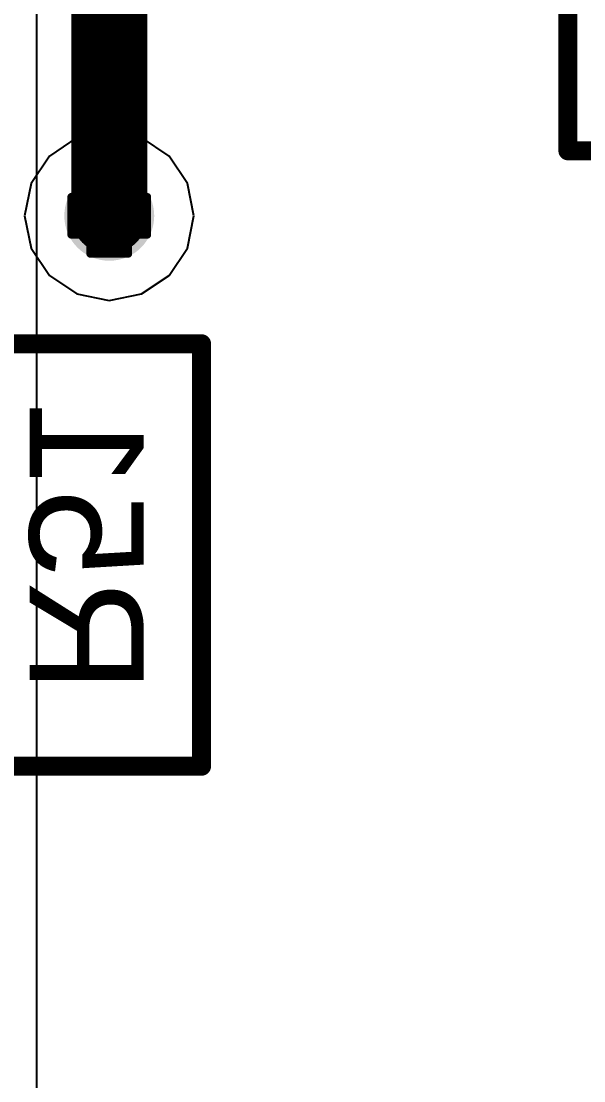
# Model space of a CAD drawing. Header units: inches. Extents: x 0 to 198, y 0 to 199.
# Drawn here: x 1.4651 to 1.6129, y 3.8376 to 4.1162 of the extents above; entities that cross this region are included whole.
import ezdxf

# ---------------------------------------------------------------- set-up
doc = ezdxf.new("R2010")
doc.units = ezdxf.units.IN
doc.header["$MEASUREMENT"] = 0
for name, color, linetype in [('Bottom Layer', 5, 'Continuous'), ('Bottom Overlay', 54, 'Continuous'), ('Bottom Paste', 16, 'Continuous'), ('Bottom Solder', 6, 'Continuous'), ('Drill Drawing', 1, 'Continuous'), ('Layer 1', 16, 'Continuous'), ('Layer 2', 76, 'Continuous'), ('Top Layer', 1, 'Continuous'), ('Via Holes', 16, 'Continuous')]:
    doc.layers.add(name, color=color, linetype=linetype)
doc.styles.add('Arial', font='', dxfattribs={"height": 0.2})
doc.styles.get('Arial').set_extended_font_data('Arial')

# ---------------------------------------------------------------- blocks, each defined once
blk = doc.blocks.new('SOD_123_B_263')
at = {"layer": 'Bottom Layer'}
for points in [[(-0.08071, -0.01772), (-0.08071, 0.01772), (-0.04331, 0.01772), (-0.04331, -0.01772)], [(0.04331, -0.01772), (0.04331, 0.01772), (0.08071, 0.01772), (0.08071, -0.01772)]]:
    blk.add_hatch(color=5, dxfattribs=at).paths.add_polyline_path(points)
at = {"layer": 'Bottom Overlay'}
for points in [[(0.03799, 0.01999), (0.11099, 0.01999), (0.11099, 0.03149), (0.03799, 0.03149)], [(0.08346, -0.03098), (0.11101, -0.03098), (0.11101, 0.03102), (0.08346, 0.03102)], [(0.038, -0.0315), (0.111, -0.0315), (0.111, -0.02), (0.038, -0.02)]]:
    blk.add_hatch(color=54, dxfattribs=at).paths.add_polyline_path(points)
at = {"layer": 'Bottom Paste'}
for points in [[(-0.08071, -0.01772), (-0.08071, 0.01772), (-0.04331, 0.01772), (-0.04331, -0.01772)], [(0.04331, -0.01772), (0.04331, 0.01772), (0.08071, 0.01772), (0.08071, -0.01772)]]:
    blk.add_hatch(color=16, dxfattribs=at).paths.add_polyline_path(points)
at = {"layer": 'Bottom Solder'}
for points in [[(-0.08471, -0.02172), (-0.08471, 0.02172), (-0.03931, 0.02172), (-0.03931, -0.02172)], [(0.03931, -0.02172), (0.03931, 0.02172), (0.08471, 0.02172), (0.08471, -0.02172)]]:
    blk.add_hatch(color=6, dxfattribs=at).paths.add_polyline_path(points)
at = {"layer": 'Bottom Overlay'}
for points in [[(-0.054, 0.029, 0.005, 0.005, 0), (-0.054, 0.023, 0.005, 0.005, 0)], [(-0.054, 0.029, 0.005, 0.005, 0), (0.038, 0.029, 0.005, 0.005, 0)], [(-0.054, -0.023, 0.005, 0.005, 0), (-0.054, -0.029, 0.005, 0.005, 0)], [(-0.054, -0.029, 0.005, 0.005, 0), (0.038, -0.029, 0.005, 0.005, 0)]]:
    blk.add_lwpolyline(points, format="xyseb", dxfattribs=at)
for points in [[(-0.05525, 0.029, 0.0025, 0.0025, 1), (-0.05275, 0.029, 0.0025, 0.0025, 1)], [(-0.05525, 0.029, 0.0025, 0.0025, 1), (-0.05275, 0.029, 0.0025, 0.0025, 1)], [(0.03675, 0.029, 0.0025, 0.0025, 1), (0.03925, 0.029, 0.0025, 0.0025, 1)], [(-0.05525, 0.023, 0.0025, 0.0025, 1), (-0.05275, 0.023, 0.0025, 0.0025, 1)], [(-0.05525, -0.023, 0.0025, 0.0025, 1), (-0.05275, -0.023, 0.0025, 0.0025, 1)], [(-0.05525, -0.029, 0.0025, 0.0025, 1), (-0.05275, -0.029, 0.0025, 0.0025, 1)], [(-0.05525, -0.029, 0.0025, 0.0025, 1), (-0.05275, -0.029, 0.0025, 0.0025, 1)], [(0.03675, -0.029, 0.0025, 0.0025, 1), (0.03925, -0.029, 0.0025, 0.0025, 1)]]:
    blk.add_lwpolyline(points, format="xyseb", close=True, dxfattribs=at)

msp = doc.modelspace()

# ---------------------------------------------------------------- hatches: boundary and pattern name
at = {"layer": 'Bottom Layer'}
h = msp.add_hatch(color=5, dxfattribs=at)
edge = h.paths.add_edge_path()
edge.add_arc((1.48824, 4.065), 0.01181, 0, 360)
at = {"layer": 'Layer 1'}
h = msp.add_hatch(color=16, dxfattribs=at)
edge = h.paths.add_edge_path()
edge.add_arc((1.48824, 4.065), 0.01181, 0, 360)
at = {"layer": 'Layer 2'}
h = msp.add_hatch(color=76, dxfattribs=at)
edge = h.paths.add_edge_path()
edge.add_arc((1.48824, 4.065), 0.01181, 0, 360)
at = {"layer": 'Top Layer'}
h = msp.add_hatch(color=1, dxfattribs=at)
edge = h.paths.add_edge_path()
edge.add_arc((1.48824, 4.065), 0.01181, 0, 360)
at = {"layer": 'Via Holes'}
h = msp.add_hatch(color=7, dxfattribs=at)
edge = h.paths.add_edge_path()
edge.add_arc((1.48824, 4.065), 0.00591, 0, 360)

# ---------------------------------------------------------------- linework, layer by layer
at = {"layer": 'Bottom Layer'}
msp.add_line((1.46922, 3.74751), (1.46922, 4.19345), dxfattribs=at)
msp.add_lwpolyline([(1.48824, 4.065, 0.02, 0.02, 0), (1.48824, 4.13758, 0.02, 0.02, 0)], format="xyseb", dxfattribs=at)
msp.add_lwpolyline([(1.48324, 4.065, 0.01, 0.01, 1), (1.49324, 4.065, 0.01, 0.01, 1)], format="xyseb", close=True, dxfattribs=at)
at = {"layer": 'Bottom Overlay'}
for points in [[(1.40207, 4.03136, 0.005, 0.005, 0), (1.51248, 4.03136, 0.005, 0.005, 0)], [(1.51248, 3.92029, 0.005, 0.005, 0), (1.51248, 4.03136, 0.005, 0.005, 0)], [(1.40207, 3.92029, 0.005, 0.005, 0), (1.51248, 3.92029, 0.005, 0.005, 0)]]:
    msp.add_lwpolyline(points, format="xyseb", dxfattribs=at)
for points in [[(1.51123, 4.03136, 0.0025, 0.0025, 1), (1.51373, 4.03136, 0.0025, 0.0025, 1)], [(1.51123, 4.03136, 0.0025, 0.0025, 1), (1.51373, 4.03136, 0.0025, 0.0025, 1)], [(1.51123, 3.92029, 0.0025, 0.0025, 1), (1.51373, 3.92029, 0.0025, 0.0025, 1)], [(1.51123, 3.92029, 0.0025, 0.0025, 1), (1.51373, 3.92029, 0.0025, 0.0025, 1)]]:
    msp.add_lwpolyline(points, format="xyseb", close=True, dxfattribs=at)
at = {"layer": 'Drill Drawing'}
for points in [[(1.48324, 4.07, 0.002, 0.002, 0), (1.48324, 4.075, 0.002, 0.002, 0)], [(1.48324, 4.075, 0.002, 0.002, 0), (1.49324, 4.075, 0.002, 0.002, 0)], [(1.49324, 4.07, 0.002, 0.002, 0), (1.49324, 4.075, 0.002, 0.002, 0)], [(1.47824, 4.06, 0.002, 0.002, 0), (1.47824, 4.07, 0.002, 0.002, 0)], [(1.47824, 4.07, 0.002, 0.002, 0), (1.48324, 4.07, 0.002, 0.002, 0)], [(1.48524, 4.068, 0.002, 0.002, 0), (1.48524, 4.071, 0.002, 0.002, 0)], [(1.48524, 4.071, 0.002, 0.002, 0), (1.49124, 4.071, 0.002, 0.002, 0)], [(1.49124, 4.068, 0.002, 0.002, 0), (1.49124, 4.071, 0.002, 0.002, 0)], [(1.49324, 4.07, 0.002, 0.002, 0), (1.49824, 4.07, 0.002, 0.002, 0)], [(1.49824, 4.06, 0.002, 0.002, 0), (1.49824, 4.07, 0.002, 0.002, 0)], [(1.48224, 4.062, 0.002, 0.002, 0), (1.48224, 4.068, 0.002, 0.002, 0)], [(1.48224, 4.068, 0.002, 0.002, 0), (1.48524, 4.068, 0.002, 0.002, 0)], [(1.49124, 4.068, 0.002, 0.002, 0), (1.49424, 4.068, 0.002, 0.002, 0)], [(1.49424, 4.062, 0.002, 0.002, 0), (1.49424, 4.068, 0.002, 0.002, 0)], [(1.48224, 4.062, 0.002, 0.002, 0), (1.48524, 4.062, 0.002, 0.002, 0)], [(1.48524, 4.059, 0.002, 0.002, 0), (1.48524, 4.062, 0.002, 0.002, 0)], [(1.49124, 4.062, 0.002, 0.002, 0), (1.49424, 4.062, 0.002, 0.002, 0)], [(1.49124, 4.059, 0.002, 0.002, 0), (1.49124, 4.062, 0.002, 0.002, 0)], [(1.47824, 4.06, 0.002, 0.002, 0), (1.48324, 4.06, 0.002, 0.002, 0)], [(1.48324, 4.055, 0.002, 0.002, 0), (1.48324, 4.06, 0.002, 0.002, 0)], [(1.48524, 4.059, 0.002, 0.002, 0), (1.49124, 4.059, 0.002, 0.002, 0)], [(1.49324, 4.06, 0.002, 0.002, 0), (1.49824, 4.06, 0.002, 0.002, 0)], [(1.49324, 4.055, 0.002, 0.002, 0), (1.49324, 4.06, 0.002, 0.002, 0)], [(1.48324, 4.055, 0.002, 0.002, 0), (1.49324, 4.055, 0.002, 0.002, 0)]]:
    msp.add_lwpolyline(points, format="xyseb", dxfattribs=at)
for points in [[(1.48274, 4.075, 0.001, 0.001, 1), (1.48374, 4.075, 0.001, 0.001, 1)], [(1.48274, 4.075, 0.001, 0.001, 1), (1.48374, 4.075, 0.001, 0.001, 1)], [(1.49274, 4.075, 0.001, 0.001, 1), (1.49374, 4.075, 0.001, 0.001, 1)], [(1.49274, 4.075, 0.001, 0.001, 1), (1.49374, 4.075, 0.001, 0.001, 1)], [(1.47774, 4.07, 0.001, 0.001, 1), (1.47874, 4.07, 0.001, 0.001, 1)], [(1.47774, 4.07, 0.001, 0.001, 1), (1.47874, 4.07, 0.001, 0.001, 1)], [(1.48274, 4.07, 0.001, 0.001, 1), (1.48374, 4.07, 0.001, 0.001, 1)], [(1.48274, 4.07, 0.001, 0.001, 1), (1.48374, 4.07, 0.001, 0.001, 1)], [(1.48474, 4.071, 0.001, 0.001, 1), (1.48574, 4.071, 0.001, 0.001, 1)], [(1.48474, 4.071, 0.001, 0.001, 1), (1.48574, 4.071, 0.001, 0.001, 1)], [(1.49074, 4.071, 0.001, 0.001, 1), (1.49174, 4.071, 0.001, 0.001, 1)], [(1.49074, 4.071, 0.001, 0.001, 1), (1.49174, 4.071, 0.001, 0.001, 1)], [(1.49274, 4.07, 0.001, 0.001, 1), (1.49374, 4.07, 0.001, 0.001, 1)], [(1.49274, 4.07, 0.001, 0.001, 1), (1.49374, 4.07, 0.001, 0.001, 1)], [(1.49774, 4.07, 0.001, 0.001, 1), (1.49874, 4.07, 0.001, 0.001, 1)], [(1.49774, 4.07, 0.001, 0.001, 1), (1.49874, 4.07, 0.001, 0.001, 1)], [(1.48174, 4.068, 0.001, 0.001, 1), (1.48274, 4.068, 0.001, 0.001, 1)], [(1.48174, 4.068, 0.001, 0.001, 1), (1.48274, 4.068, 0.001, 0.001, 1)], [(1.48474, 4.068, 0.001, 0.001, 1), (1.48574, 4.068, 0.001, 0.001, 1)], [(1.48474, 4.068, 0.001, 0.001, 1), (1.48574, 4.068, 0.001, 0.001, 1)], [(1.49074, 4.068, 0.001, 0.001, 1), (1.49174, 4.068, 0.001, 0.001, 1)], [(1.49074, 4.068, 0.001, 0.001, 1), (1.49174, 4.068, 0.001, 0.001, 1)], [(1.49374, 4.068, 0.001, 0.001, 1), (1.49474, 4.068, 0.001, 0.001, 1)], [(1.49374, 4.068, 0.001, 0.001, 1), (1.49474, 4.068, 0.001, 0.001, 1)], [(1.48174, 4.062, 0.001, 0.001, 1), (1.48274, 4.062, 0.001, 0.001, 1)], [(1.48174, 4.062, 0.001, 0.001, 1), (1.48274, 4.062, 0.001, 0.001, 1)], [(1.48474, 4.062, 0.001, 0.001, 1), (1.48574, 4.062, 0.001, 0.001, 1)], [(1.48474, 4.062, 0.001, 0.001, 1), (1.48574, 4.062, 0.001, 0.001, 1)], [(1.49074, 4.062, 0.001, 0.001, 1), (1.49174, 4.062, 0.001, 0.001, 1)], [(1.49074, 4.062, 0.001, 0.001, 1), (1.49174, 4.062, 0.001, 0.001, 1)], [(1.49374, 4.062, 0.001, 0.001, 1), (1.49474, 4.062, 0.001, 0.001, 1)], [(1.49374, 4.062, 0.001, 0.001, 1), (1.49474, 4.062, 0.001, 0.001, 1)], [(1.47774, 4.06, 0.001, 0.001, 1), (1.47874, 4.06, 0.001, 0.001, 1)], [(1.47774, 4.06, 0.001, 0.001, 1), (1.47874, 4.06, 0.001, 0.001, 1)], [(1.48274, 4.06, 0.001, 0.001, 1), (1.48374, 4.06, 0.001, 0.001, 1)], [(1.48274, 4.06, 0.001, 0.001, 1), (1.48374, 4.06, 0.001, 0.001, 1)], [(1.48474, 4.059, 0.001, 0.001, 1), (1.48574, 4.059, 0.001, 0.001, 1)], [(1.48474, 4.059, 0.001, 0.001, 1), (1.48574, 4.059, 0.001, 0.001, 1)], [(1.49074, 4.059, 0.001, 0.001, 1), (1.49174, 4.059, 0.001, 0.001, 1)], [(1.49074, 4.059, 0.001, 0.001, 1), (1.49174, 4.059, 0.001, 0.001, 1)], [(1.49274, 4.06, 0.001, 0.001, 1), (1.49374, 4.06, 0.001, 0.001, 1)], [(1.49274, 4.06, 0.001, 0.001, 1), (1.49374, 4.06, 0.001, 0.001, 1)], [(1.49774, 4.06, 0.001, 0.001, 1), (1.49874, 4.06, 0.001, 0.001, 1)], [(1.49774, 4.06, 0.001, 0.001, 1), (1.49874, 4.06, 0.001, 0.001, 1)], [(1.48274, 4.055, 0.001, 0.001, 1), (1.48374, 4.055, 0.001, 0.001, 1)], [(1.48274, 4.055, 0.001, 0.001, 1), (1.48374, 4.055, 0.001, 0.001, 1)], [(1.49274, 4.055, 0.001, 0.001, 1), (1.49374, 4.055, 0.001, 0.001, 1)], [(1.49274, 4.055, 0.001, 0.001, 1), (1.49374, 4.055, 0.001, 0.001, 1)]]:
    msp.add_lwpolyline(points, format="xyseb", close=True, dxfattribs=at)
at = {"layer": 'Layer 2'}
for p, q in [((1.48824, 4.08724), (1.47973, 4.08555)), ((1.49675, 4.08555), (1.48824, 4.08724)), ((1.47973, 4.08555), (1.47252, 4.08072)), ((1.50397, 4.08072), (1.49675, 4.08555)), ((1.47252, 4.08072), (1.4677, 4.07351)), ((1.50879, 4.07351), (1.50397, 4.08072)), ((1.4677, 4.07351), (1.46601, 4.065)), ((1.51048, 4.065), (1.50879, 4.07351)), ((1.46601, 4.065), (1.4677, 4.05649)), ((1.50879, 4.05649), (1.51048, 4.065)), ((1.4677, 4.05649), (1.47252, 4.04928)), ((1.50397, 4.04928), (1.50879, 4.05649)), ((1.47252, 4.04928), (1.47973, 4.04445)), ((1.49675, 4.04445), (1.50397, 4.04928)), ((1.47973, 4.04445), (1.48824, 4.04276)), ((1.48824, 4.04276), (1.49675, 4.04445))]:
    msp.add_line(p, q, dxfattribs=at)

# ---------------------------------------------------------------- block references
at = {"rotation": 90}
msp.add_blockref('SOD_123_B_263', (1.63773, 4.13609), dxfattribs=at)

# ---------------------------------------------------------------- texts
at = {"layer": 'Bottom Overlay', "style": 'Arial', "text_generation_flag": 2}
msp.add_text('R51', height=0.03, rotation=270, dxfattribs=at).set_placement((1.46729, 3.93956))

doc.saveas('drawing.dxf')
